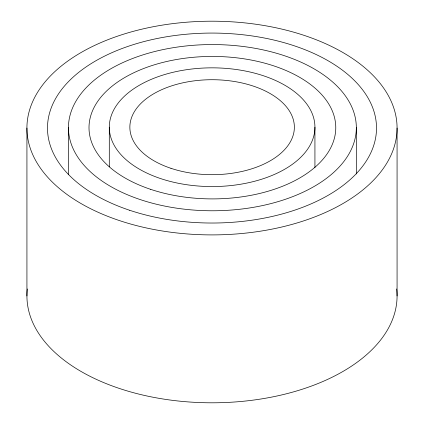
<?xml version="1.0" encoding="UTF-8"?>
<svg xmlns="http://www.w3.org/2000/svg" width="424" height="424" viewBox="0 0 424 424"><rect width="100%" height="100%" fill="white"/><g stroke="black" fill="none" stroke-linecap="round" stroke-linejoin="round"><path stroke-width="0.64" d="M397.071 128.048A185.071 106.848 0 0 1 119.462 220.586A185.071 106.848 0 0 1 119.462 35.515A185.071 106.848 0 0 1 397.071 128.048L397.071 295.952M356.33 127.666A143.943 83.104 0 0 1 140.413 199.64A143.943 83.104 0 0 1 140.413 55.698A143.943 83.104 0 0 1 356.33 127.666L356.33 173.941M314.931 127.2A102.815 59.36 0 0 1 160.707 178.61A102.815 59.36 0 0 1 160.707 75.795A102.815 59.36 0 0 1 314.931 127.2L314.931 167.522M109.297 127.2L109.297 166.865M68.439 127.666L68.439 174.598M26.929 128.048L26.929 295.952M396.673 288.961A185.071 106.848 0 0 1 212 402.8A185.071 106.848 0 0 1 27.327 288.961M170.989 168.328A82.256 47.488 0 0 0 294.367 127.2A82.256 47.488 0 0 0 170.989 86.077A82.256 47.488 0 0 0 170.989 168.328M150.695 189.358A123.379 71.232 0 0 0 335.766 127.666A123.379 71.232 0 0 0 150.695 65.98A123.379 71.232 0 0 0 150.695 189.358M129.744 210.304A164.507 94.976 0 0 0 376.507 128.048A164.507 94.976 0 0 0 129.744 45.797A164.507 94.976 0 0 0 129.744 210.304"/></g></svg>
